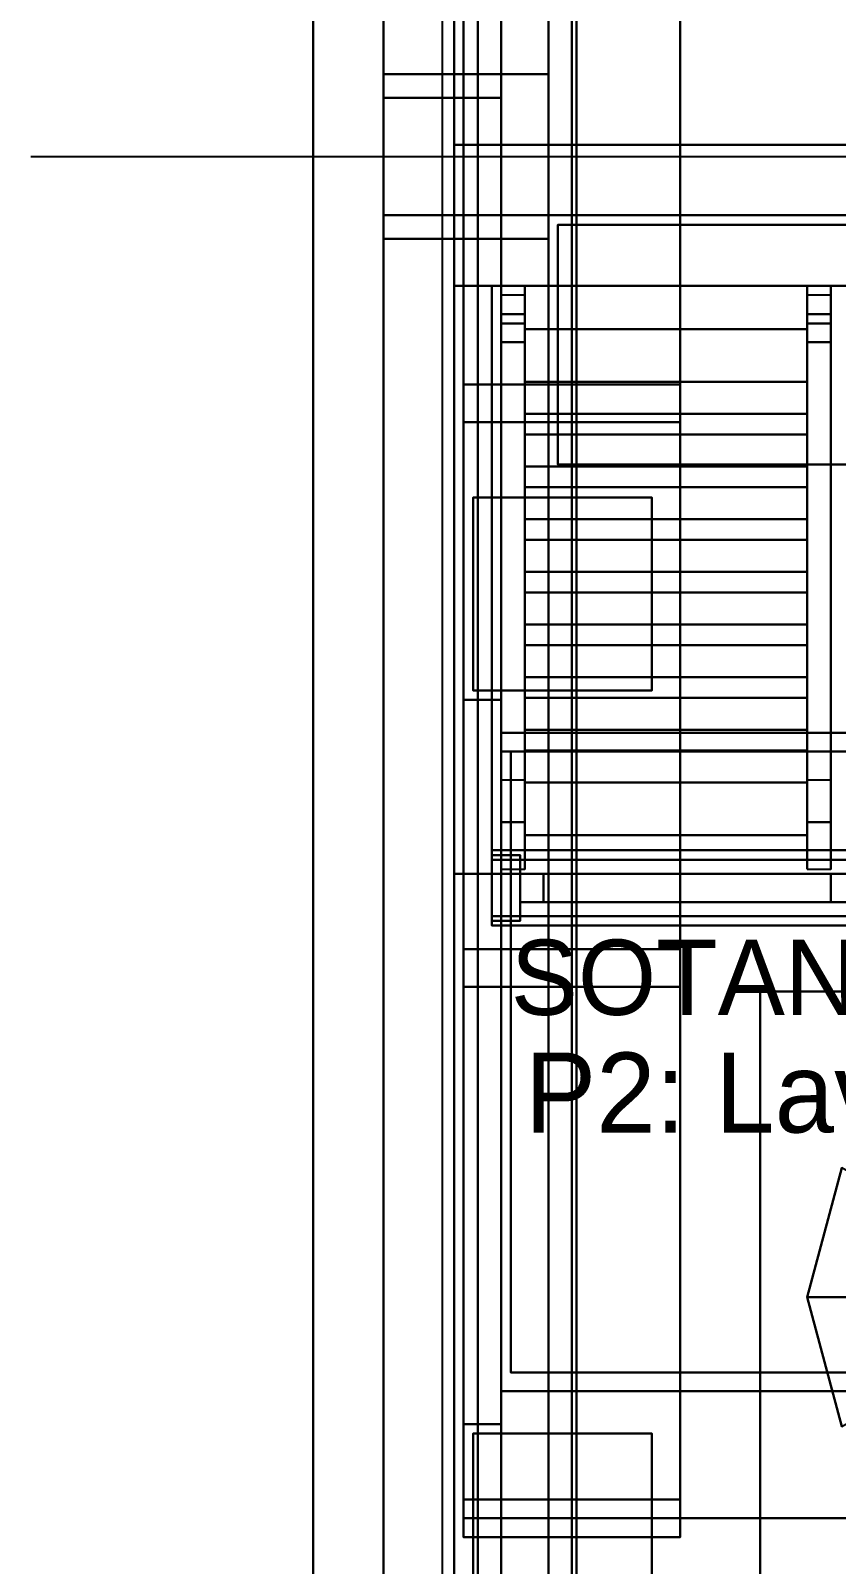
# Model space of a CAD drawing. Header units: metres. Extents: x -0.6 to 96.4, y -1.3 to 40.2.
# Drawn here: x -0.6 to 1.112, y 3.582 to 6.843 of the extents above; entities that cross this region are included whole.
import ezdxf

# ---------------------------------------------------------------- set-up
doc = ezdxf.new("R2010")
doc.units = ezdxf.units.M
for name, color, linetype in [('CANALON_OCULTO_PROPIO_3D', 8, 'CONTINUOUS'), ('CERCA_PERIMETRAL_3D', 8, 'CONTINUOUS'), ('COLUMNAS_3D', 1, 'CONTINUOUS'), ('CUBIERTA_CHALET_3D', 9, 'CONTINUOUS'), ('EJES_ESTRUCTURALES', 1, 'CONTINUOUS'), ('EQUIPO_HIDRONEUMATICO_3D', 5, 'CONTINUOUS'), ('LOSA_PISO_3D', 8, 'CONTINUOUS'), ('MUROS_EXTERIORES_3D', 7, 'CONTINUOUS'), ('P2_BALCON_MADERA_3D', 30, 'CONTINUOUS'), ('P2_COLUMNAS_3D', 1, 'CONTINUOUS'), ('P2_ESCALERA_MANTENIMIENTO_3D', 30, 'CONTINUOUS'), ('P2_LOSA_PISO_3D', 8, 'CONTINUOUS'), ('P2_LOSA_TANQUE_3D', 8, 'CONTINUOUS'), ('P2_MUROS_MADERA_EXT_3D', 34, 'CONTINUOUS'), ('P2_MUROS_MADERA_INT_3D', 6, 'CONTINUOUS'), ('P2_ROTULOS', 6, 'CONTINUOUS'), ('PB_MOBILIARIO_OFICINA_3D', 34, 'CONTINUOUS'), ('SOTANO_COLUMNAS_3D', 1, 'CONTINUOUS'), ('SOTANO_LOSA_3D', 8, 'CONTINUOUS'), ('SOTANO_MOBILIARIO_3D', 30, 'CONTINUOUS'), ('SOTANO_MUROS_EXT_3D', 4, 'CONTINUOUS'), ('SOTANO_MUROS_INT_3D', 4, 'CONTINUOUS'), ('SOTANO_ROTULOS', 4, 'CONTINUOUS')]:
    doc.layers.add(name, color=color, linetype=linetype)

msp = doc.modelspace()

# ---------------------------------------------------------------- linework, layer by layer
at = {"layer": 'CANALON_OCULTO_PROPIO_3D', "color": 8}
for points in [[(0.15, 2, 7.85), (0.35, 2, 7.85), (0.35, 7.45, 7.85), (0.15, 7.45, 7.85)], [(0.15, 2, 7.91), (0.35, 2, 7.91), (0.35, 7.45, 7.91), (0.15, 7.45, 7.91)], [(0.15, 2, 7.85), (0.15, 7.45, 7.85), (0.15, 7.45, 7.91), (0.15, 2, 7.91)], [(0.3, 2, 7.42), (0.55, 2, 7.42), (0.55, 7.45, 7.42), (0.3, 7.45, 7.42)], [(0.3, 2, 7.48), (0.55, 2, 7.48), (0.55, 7.45, 7.48), (0.3, 7.45, 7.48)], [(0.3, 2, 7.42), (0.3, 7.45, 7.42), (0.3, 7.45, 7.48), (0.3, 2, 7.48)], [(0.35, 2, 7.85), (0.35, 7.45, 7.85), (0.35, 7.45, 7.91), (0.35, 2, 7.91)], [(0.5, 2, 7.48), (0.56, 2, 7.48), (0.56, 7.45, 7.48), (0.5, 7.45, 7.48)], [(0.5, 2, 7.62), (0.56, 2, 7.62), (0.56, 7.45, 7.62), (0.5, 7.45, 7.62)], [(0.5, 2, 7.48), (0.5, 7.45, 7.48), (0.5, 7.45, 7.62), (0.5, 2, 7.62)], [(0.55, 2, 7.42), (0.55, 7.45, 7.42), (0.55, 7.45, 7.48), (0.55, 2, 7.48)], [(0.56, 2, 7.48), (0.56, 7.45, 7.48), (0.56, 7.45, 7.62), (0.56, 2, 7.62)]]:
    msp.add_3dface(points, dxfattribs=at)
at = {"layer": 'CERCA_PERIMETRAL_3D', "color": 8}
for points in [[(0, 0, -2.55), (0.15, 0, -2.55), (0.15, 11.3, -2.55), (0, 11.3, -2.55)], [(0, 0, 2.5), (0.15, 0, 2.5), (0.15, 11.3, 2.5), (0, 11.3, 2.5)], [(0, 0, -2.55), (0, 11.3, -2.55), (0, 11.3, 2.5), (0, 0, 2.5)], [(0.15, 0, -2.55), (0.15, 11.3, -2.55), (0.15, 11.3, 2.5), (0.15, 0, 2.5)]]:
    msp.add_3dface(points, dxfattribs=at)
at = {"layer": 'COLUMNAS_3D', "color": 1}
for points in [[(0.15, 6.45), (0.4, 6.45), (0.4, 6.7), (0.15, 6.7)], [(0.15, 6.45, 2.85), (0.4, 6.45, 2.85), (0.4, 6.7, 2.85), (0.15, 6.7, 2.85)], [(0.15, 6.7), (0.4, 6.7), (0.4, 6.7, 2.85), (0.15, 6.7, 2.85)], [(0.15, 6.45), (0.15, 6.7), (0.15, 6.7, 2.85), (0.15, 6.45, 2.85)], [(0.4, 6.45), (0.4, 6.7), (0.4, 6.7, 2.85), (0.4, 6.45, 2.85)], [(0.15, 6.45), (0.4, 6.45), (0.4, 6.45, 2.85), (0.15, 6.45, 2.85)]]:
    msp.add_3dface(points, dxfattribs=at)
at = {"layer": 'CUBIERTA_CHALET_3D', "color": 9}
for points in [[(0.4, 2, 7.56), (3.8562, 2, 8.0784), (3.8562, 7.45, 8.0784), (0.4, 7.45, 7.56)], [(0.4, 2, 7.72), (3.8562, 2, 8.2384), (3.8562, 7.45, 8.2384), (0.4, 7.45, 7.72)], [(0.4, 2, 7.56), (0.4, 7.45, 7.56), (0.4, 7.45, 7.72), (0.4, 2, 7.72)]]:
    msp.add_3dface(points, dxfattribs=at)
at = {"layer": 'EJES_ESTRUCTURALES', "color": 1}
for p, q in [((0.275, 1.8), (0.275, 25.51)), ((-0.6, 6.575), (10.4, 6.575))]:
    msp.add_line(p, q, dxfattribs=at)
at = {"layer": 'EQUIPO_HIDRONEUMATICO_3D', "color": 5}
for points in [[(1.6, 4.15, 5.8), (1.1237, 4.425, 5.8), (1.05, 4.15, 5.8), (1.6, 4.15, 5.8)], [(1.6, 4.15, 6.98), (1.1237, 4.425, 6.98), (1.05, 4.15, 6.98), (1.6, 4.15, 6.98)], [(1.1237, 4.425, 5.8), (1.05, 4.15, 5.8), (1.05, 4.15, 6.98), (1.1237, 4.425, 6.98)], [(1.6, 4.15, 6.98), (1.1237, 4.425, 6.98), (1.05, 4.15, 6.98), (1.6, 4.15, 6.98)], [(1.1237, 4.425, 6.98), (1.05, 4.15, 6.98), (1.38, 4.15, 7.1), (1.4095, 4.26, 7.1)], [(1.6, 4.15, 5.8), (1.05, 4.15, 5.8), (1.05, 4.15, 6.98), (1.6, 4.15, 6.98)], [(1.6, 4.15, 6.98), (1.05, 4.15, 6.98), (1.38, 4.15, 7.1), (1.6, 4.15, 7.1)], [(1.6, 4.15, 5.8), (1.05, 4.15, 5.8), (1.1237, 3.875, 5.8), (1.6, 4.15, 5.8)], [(1.6, 4.15, 6.98), (1.05, 4.15, 6.98), (1.1237, 3.875, 6.98), (1.6, 4.15, 6.98)], [(1.6, 4.15, 5.8), (1.05, 4.15, 5.8), (1.05, 4.15, 6.98), (1.6, 4.15, 6.98)], [(1.05, 4.15, 5.8), (1.1237, 3.875, 5.8), (1.1237, 3.875, 6.98), (1.05, 4.15, 6.98)], [(1.6, 4.15, 6.98), (1.05, 4.15, 6.98), (1.1237, 3.875, 6.98), (1.6, 4.15, 6.98)], [(1.6, 4.15, 6.98), (1.05, 4.15, 6.98), (1.38, 4.15, 7.1), (1.6, 4.15, 7.1)], [(1.05, 4.15, 6.98), (1.1237, 3.875, 6.98), (1.4095, 4.04, 7.1), (1.38, 4.15, 7.1)]]:
    msp.add_3dface(points, dxfattribs=at)
at = {"layer": 'LOSA_PISO_3D', "color": 8}
for points in [[(0.15, 3, -0.15), (9.15, 3, -0.15), (9.15, 7.4, -0.15), (0.15, 7.4, -0.15)], [(0.15, 3), (9.15, 3), (9.15, 7.4), (0.15, 7.4)], [(0.15, 3, -0.15), (0.15, 7.4, -0.15), (0.15, 7.4), (0.15, 3)]]:
    msp.add_3dface(points, dxfattribs=at)
at = {"layer": 'MUROS_EXTERIORES_3D', "color": 7}
for points in [[(0.15, 3), (0.3, 3), (0.3, 24.71), (0.15, 24.71)], [(0.15, 3, 2.85), (0.3, 3, 2.85), (0.3, 24.71, 2.85), (0.15, 24.71, 2.85)], [(0.15, 3), (0.15, 24.71), (0.15, 24.71, 2.85), (0.15, 3, 2.85)], [(0.3, 3), (0.3, 24.71), (0.3, 24.71, 2.85), (0.3, 3, 2.85)]]:
    msp.add_3dface(points, dxfattribs=at)
at = {"layer": 'P2_BALCON_MADERA_3D', "color": 30}
for points in [[(0.38, 4.94, 6.6), (1.21, 4.94, 6.6), (1.21, 5.1, 6.6), (0.38, 5.1, 6.6)], [(0.38, 4.94, 6.68), (1.21, 4.94, 6.68), (1.21, 5.1, 6.68), (0.38, 5.1, 6.68)], [(0.38, 5.1, 6.6), (1.21, 5.1, 6.6), (1.21, 5.1, 6.68), (0.38, 5.1, 6.68)], [(0.38, 4.94, 6.6), (0.38, 5.1, 6.6), (0.38, 5.1, 6.68), (0.38, 4.94, 6.68)], [(0.38, 4.95, 5.68), (0.44, 4.95, 5.68), (0.44, 5.09, 5.68), (0.38, 5.09, 5.68)], [(0.38, 4.95, 6.68), (0.44, 4.95, 6.68), (0.44, 5.09, 6.68), (0.38, 5.09, 6.68)], [(0.38, 5.09, 5.68), (0.44, 5.09, 5.68), (0.44, 5.09, 6.68), (0.38, 5.09, 6.68)], [(0.38, 4.95, 5.68), (0.38, 5.09, 5.68), (0.38, 5.09, 6.68), (0.38, 4.95, 6.68)], [(0.44, 4.95, 5.68), (0.44, 5.09, 5.68), (0.44, 5.09, 6.68), (0.44, 4.95, 6.68)], [(0.38, 4.96, 5.73), (1.21, 4.96, 5.73), (1.21, 5.08, 5.73), (0.38, 5.08, 5.73)], [(0.38, 4.96, 5.81), (1.21, 4.96, 5.81), (1.21, 5.08, 5.81), (0.38, 5.08, 5.81)], [(0.38, 5.08, 5.73), (1.21, 5.08, 5.73), (1.21, 5.08, 5.81), (0.38, 5.08, 5.81)], [(0.38, 4.96, 5.73), (0.38, 5.08, 5.73), (0.38, 5.08, 5.81), (0.38, 4.96, 5.81)], [(0.44, 4.99, 5.81), (0.49, 4.99, 5.81), (0.49, 5.05, 5.81), (0.44, 5.05, 5.81)], [(0.44, 5.05, 5.81), (0.49, 5.05, 5.81), (1.15, 5.05, 6.6), (1.1, 5.05, 6.6)], [(0.44, 4.99, 5.81), (0.44, 5.05, 5.81), (1.1, 5.05, 6.6), (1.1, 4.99, 6.6)], [(0.44, 4.99, 6.6), (0.49, 4.99, 6.6), (0.49, 5.05, 6.6), (0.44, 5.05, 6.6)], [(1.1, 5.05, 5.81), (1.15, 5.05, 5.81), (0.49, 5.05, 6.6), (0.44, 5.05, 6.6)], [(1.1, 4.99, 5.81), (1.1, 5.05, 5.81), (0.44, 5.05, 6.6), (0.44, 4.99, 6.6)], [(0.49, 4.99, 5.81), (0.49, 5.05, 5.81), (1.15, 5.05, 6.6), (1.15, 4.99, 6.6)], [(1.15, 4.99, 5.81), (1.15, 5.05, 5.81), (0.49, 5.05, 6.6), (0.49, 4.99, 6.6)], [(1.1, 4.99, 6.6), (1.15, 4.99, 6.6), (1.15, 5.05, 6.6), (1.1, 5.05, 6.6)], [(1.1, 4.99, 5.81), (1.15, 4.99, 5.81), (1.15, 5.05, 5.81), (1.1, 5.05, 5.81)], [(0.44, 4.99, 5.81), (0.49, 4.99, 5.81), (1.15, 4.99, 6.6), (1.1, 4.99, 6.6)], [(1.1, 4.99, 5.81), (1.15, 4.99, 5.81), (0.49, 4.99, 6.6), (0.44, 4.99, 6.6)], [(0.38, 4.96, 5.73), (1.21, 4.96, 5.73), (1.21, 4.96, 5.81), (0.38, 4.96, 5.81)], [(0.38, 4.95, 5.68), (0.44, 4.95, 5.68), (0.44, 4.95, 6.68), (0.38, 4.95, 6.68)], [(0.38, 4.94, 6.6), (1.21, 4.94, 6.6), (1.21, 4.94, 6.68), (0.38, 4.94, 6.68)]]:
    msp.add_3dface(points, dxfattribs=at)
at = {"layer": 'P2_COLUMNAS_3D', "color": 1}
for points in [[(0.15, 6.45, 3), (0.4, 6.45, 3), (0.4, 6.7, 3), (0.15, 6.7, 3)], [(0.15, 6.45, 5.5), (0.4, 6.45, 5.5), (0.4, 6.7, 5.5), (0.15, 6.7, 5.5)], [(0.15, 6.7, 3), (0.4, 6.7, 3), (0.4, 6.7, 5.5), (0.15, 6.7, 5.5)], [(0.15, 6.45, 3), (0.15, 6.7, 3), (0.15, 6.7, 5.5), (0.15, 6.45, 5.5)], [(0.4, 6.45, 3), (0.4, 6.7, 3), (0.4, 6.7, 5.5), (0.4, 6.45, 5.5)], [(0.15, 6.45, 3), (0.4, 6.45, 3), (0.4, 6.45, 5.5), (0.15, 6.45, 5.5)]]:
    msp.add_3dface(points, dxfattribs=at)
at = {"layer": 'P2_ESCALERA_MANTENIMIENTO_3D', "color": 30}
for points in [[(0.4, 6.24, 5.68), (0.45, 6.24, 5.68), (0.45, 6.3, 5.68), (0.4, 6.3, 5.68)], [(0.4, 6.24, 6.68), (0.45, 6.24, 6.68), (0.45, 6.3, 6.68), (0.4, 6.3, 6.68)], [(0.4, 6.3, 5.68), (0.45, 6.3, 5.68), (0.45, 6.3, 6.68), (0.4, 6.3, 6.68)], [(0.4, 6.24, 5.68), (0.4, 6.3, 5.68), (0.4, 6.3, 6.68), (0.4, 6.24, 6.68)], [(0.45, 6.24, 5.68), (0.45, 6.3, 5.68), (0.45, 6.3, 6.68), (0.45, 6.24, 6.68)], [(1.05, 6.24, 5.68), (1.1, 6.24, 5.68), (1.1, 6.3, 5.68), (1.05, 6.3, 5.68)], [(1.05, 6.24, 6.68), (1.1, 6.24, 6.68), (1.1, 6.3, 6.68), (1.05, 6.3, 6.68)], [(1.05, 6.3, 5.68), (1.1, 6.3, 5.68), (1.1, 6.3, 6.68), (1.05, 6.3, 6.68)], [(1.05, 6.24, 5.68), (1.05, 6.3, 5.68), (1.05, 6.3, 6.68), (1.05, 6.24, 6.68)], [(1.1, 6.24, 5.68), (1.1, 6.3, 5.68), (1.1, 6.3, 6.68), (1.1, 6.24, 6.68)], [(0.4, 6.18, 5.68), (0.45, 6.18, 5.68), (0.45, 6.28, 5.68), (0.4, 6.28, 5.68)], [(0.4, 5.16, 3), (0.45, 5.16, 3), (0.45, 6.28, 5.68), (0.4, 6.28, 5.68)], [(0.4, 5.06, 3), (0.4, 5.16, 3), (0.4, 6.28, 5.68), (0.4, 6.18, 5.68)], [(0.4, 6.22, 6.68), (0.45, 6.22, 6.68), (0.45, 6.28, 6.68), (0.4, 6.28, 6.68)], [(0.4, 5.31, 3.85), (0.45, 5.31, 3.85), (0.45, 6.28, 6.68), (0.4, 6.28, 6.68)], [(0.4, 5.25, 3.85), (0.4, 5.31, 3.85), (0.4, 6.28, 6.68), (0.4, 6.22, 6.68)], [(0.45, 5.06, 3), (0.45, 5.16, 3), (0.45, 6.28, 5.68), (0.45, 6.18, 5.68)], [(0.45, 5.25, 3.85), (0.45, 5.31, 3.85), (0.45, 6.28, 6.68), (0.45, 6.22, 6.68)], [(1.05, 6.18, 5.68), (1.1, 6.18, 5.68), (1.1, 6.28, 5.68), (1.05, 6.28, 5.68)], [(1.05, 5.16, 3), (1.1, 5.16, 3), (1.1, 6.28, 5.68), (1.05, 6.28, 5.68)], [(1.05, 5.06, 3), (1.05, 5.16, 3), (1.05, 6.28, 5.68), (1.05, 6.18, 5.68)], [(1.05, 6.22, 6.68), (1.1, 6.22, 6.68), (1.1, 6.28, 6.68), (1.05, 6.28, 6.68)], [(1.05, 5.31, 3.85), (1.1, 5.31, 3.85), (1.1, 6.28, 6.68), (1.05, 6.28, 6.68)], [(1.05, 5.25, 3.85), (1.05, 5.31, 3.85), (1.05, 6.28, 6.68), (1.05, 6.22, 6.68)], [(1.1, 5.06, 3), (1.1, 5.16, 3), (1.1, 6.28, 5.68), (1.1, 6.18, 5.68)], [(1.1, 5.25, 3.85), (1.1, 5.31, 3.85), (1.1, 6.28, 6.68), (1.1, 6.22, 6.68)], [(0.4, 6.24, 5.68), (0.45, 6.24, 5.68), (0.45, 6.24, 6.68), (0.4, 6.24, 6.68)], [(1.05, 6.24, 5.68), (1.1, 6.24, 5.68), (1.1, 6.24, 6.68), (1.05, 6.24, 6.68)], [(0.4, 5.25, 3.85), (0.45, 5.25, 3.85), (0.45, 6.22, 6.68), (0.4, 6.22, 6.68)], [(0.45, 6.028, 5.372), (1.05, 6.028, 5.372), (1.05, 6.208, 5.372), (0.45, 6.208, 5.372)], [(0.45, 6.028, 5.412), (1.05, 6.028, 5.412), (1.05, 6.208, 5.412), (0.45, 6.208, 5.412)], [(0.45, 6.208, 5.372), (1.05, 6.208, 5.372), (1.05, 6.208, 5.412), (0.45, 6.208, 5.412)], [(0.45, 6.028, 5.372), (0.45, 6.208, 5.372), (0.45, 6.208, 5.412), (0.45, 6.028, 5.412)], [(1.05, 5.25, 3.85), (1.1, 5.25, 3.85), (1.1, 6.22, 6.68), (1.05, 6.22, 6.68)], [(1.05, 6.028, 5.372), (1.05, 6.208, 5.372), (1.05, 6.208, 5.412), (1.05, 6.028, 5.412)], [(0.4, 5.06, 3), (0.45, 5.06, 3), (0.45, 6.18, 5.68), (0.4, 6.18, 5.68)], [(1.05, 5.06, 3), (1.1, 5.06, 3), (1.1, 6.18, 5.68), (1.05, 6.18, 5.68)], [(0.45, 5.916, 5.104), (1.05, 5.916, 5.104), (1.05, 6.096, 5.104), (0.45, 6.096, 5.104)], [(0.45, 5.916, 5.144), (1.05, 5.916, 5.144), (1.05, 6.096, 5.144), (0.45, 6.096, 5.144)], [(0.45, 6.096, 5.104), (1.05, 6.096, 5.104), (1.05, 6.096, 5.144), (0.45, 6.096, 5.144)], [(0.45, 5.916, 5.104), (0.45, 6.096, 5.104), (0.45, 6.096, 5.144), (0.45, 5.916, 5.144)], [(1.05, 5.916, 5.104), (1.05, 6.096, 5.104), (1.05, 6.096, 5.144), (1.05, 5.916, 5.144)], [(0.45, 6.028, 5.372), (1.05, 6.028, 5.372), (1.05, 6.028, 5.412), (0.45, 6.028, 5.412)], [(0.45, 5.804, 4.836), (1.05, 5.804, 4.836), (1.05, 5.984, 4.836), (0.45, 5.984, 4.836)], [(0.45, 5.804, 4.876), (1.05, 5.804, 4.876), (1.05, 5.984, 4.876), (0.45, 5.984, 4.876)], [(0.45, 5.984, 4.836), (1.05, 5.984, 4.836), (1.05, 5.984, 4.876), (0.45, 5.984, 4.876)], [(0.45, 5.804, 4.836), (0.45, 5.984, 4.836), (0.45, 5.984, 4.876), (0.45, 5.804, 4.876)], [(1.05, 5.804, 4.836), (1.05, 5.984, 4.836), (1.05, 5.984, 4.876), (1.05, 5.804, 4.876)], [(0.45, 5.916, 5.104), (1.05, 5.916, 5.104), (1.05, 5.916, 5.144), (0.45, 5.916, 5.144)], [(0.45, 5.692, 4.568), (1.05, 5.692, 4.568), (1.05, 5.872, 4.568), (0.45, 5.872, 4.568)], [(0.45, 5.692, 4.608), (1.05, 5.692, 4.608), (1.05, 5.872, 4.608), (0.45, 5.872, 4.608)], [(0.45, 5.872, 4.568), (1.05, 5.872, 4.568), (1.05, 5.872, 4.608), (0.45, 5.872, 4.608)], [(0.45, 5.692, 4.568), (0.45, 5.872, 4.568), (0.45, 5.872, 4.608), (0.45, 5.692, 4.608)], [(1.05, 5.692, 4.568), (1.05, 5.872, 4.568), (1.05, 5.872, 4.608), (1.05, 5.692, 4.608)], [(0.45, 5.804, 4.836), (1.05, 5.804, 4.836), (1.05, 5.804, 4.876), (0.45, 5.804, 4.876)], [(0.45, 5.58, 4.3), (1.05, 5.58, 4.3), (1.05, 5.76, 4.3), (0.45, 5.76, 4.3)], [(0.45, 5.58, 4.34), (1.05, 5.58, 4.34), (1.05, 5.76, 4.34), (0.45, 5.76, 4.34)], [(0.45, 5.76, 4.3), (1.05, 5.76, 4.3), (1.05, 5.76, 4.34), (0.45, 5.76, 4.34)], [(0.45, 5.58, 4.3), (0.45, 5.76, 4.3), (0.45, 5.76, 4.34), (0.45, 5.58, 4.34)], [(1.05, 5.58, 4.3), (1.05, 5.76, 4.3), (1.05, 5.76, 4.34), (1.05, 5.58, 4.34)], [(0.45, 5.692, 4.568), (1.05, 5.692, 4.568), (1.05, 5.692, 4.608), (0.45, 5.692, 4.608)], [(0.45, 5.468, 4.032), (1.05, 5.468, 4.032), (1.05, 5.648, 4.032), (0.45, 5.648, 4.032)], [(0.45, 5.468, 4.072), (1.05, 5.468, 4.072), (1.05, 5.648, 4.072), (0.45, 5.648, 4.072)], [(0.45, 5.648, 4.032), (1.05, 5.648, 4.032), (1.05, 5.648, 4.072), (0.45, 5.648, 4.072)], [(0.45, 5.468, 4.032), (0.45, 5.648, 4.032), (0.45, 5.648, 4.072), (0.45, 5.468, 4.072)], [(1.05, 5.468, 4.032), (1.05, 5.648, 4.032), (1.05, 5.648, 4.072), (1.05, 5.468, 4.072)], [(0.45, 5.58, 4.3), (1.05, 5.58, 4.3), (1.05, 5.58, 4.34), (0.45, 5.58, 4.34)], [(0.45, 5.356, 3.764), (1.05, 5.356, 3.764), (1.05, 5.536, 3.764), (0.45, 5.536, 3.764)], [(0.45, 5.356, 3.804), (1.05, 5.356, 3.804), (1.05, 5.536, 3.804), (0.45, 5.536, 3.804)], [(0.45, 5.536, 3.764), (1.05, 5.536, 3.764), (1.05, 5.536, 3.804), (0.45, 5.536, 3.804)], [(0.45, 5.356, 3.764), (0.45, 5.536, 3.764), (0.45, 5.536, 3.804), (0.45, 5.356, 3.804)], [(1.05, 5.356, 3.764), (1.05, 5.536, 3.764), (1.05, 5.536, 3.804), (1.05, 5.356, 3.804)], [(0.45, 5.468, 4.032), (1.05, 5.468, 4.032), (1.05, 5.468, 4.072), (0.45, 5.468, 4.072)], [(0.45, 5.244, 3.496), (1.05, 5.244, 3.496), (1.05, 5.424, 3.496), (0.45, 5.424, 3.496)], [(0.45, 5.244, 3.536), (1.05, 5.244, 3.536), (1.05, 5.424, 3.536), (0.45, 5.424, 3.536)], [(0.45, 5.424, 3.496), (1.05, 5.424, 3.496), (1.05, 5.424, 3.536), (0.45, 5.424, 3.536)], [(0.45, 5.244, 3.496), (0.45, 5.424, 3.496), (0.45, 5.424, 3.536), (0.45, 5.244, 3.536)], [(1.05, 5.244, 3.496), (1.05, 5.424, 3.496), (1.05, 5.424, 3.536), (1.05, 5.244, 3.536)], [(0.45, 5.356, 3.764), (1.05, 5.356, 3.764), (1.05, 5.356, 3.804), (0.45, 5.356, 3.804)], [(0.4, 5.25, 3.85), (0.45, 5.25, 3.85), (0.45, 5.31, 3.85), (0.4, 5.31, 3.85)], [(0.45, 5.132, 3.228), (1.05, 5.132, 3.228), (1.05, 5.312, 3.228), (0.45, 5.312, 3.228)], [(0.45, 5.132, 3.268), (1.05, 5.132, 3.268), (1.05, 5.312, 3.268), (0.45, 5.312, 3.268)], [(0.45, 5.312, 3.228), (1.05, 5.312, 3.228), (1.05, 5.312, 3.268), (0.45, 5.312, 3.268)], [(0.45, 5.132, 3.228), (0.45, 5.312, 3.228), (0.45, 5.312, 3.268), (0.45, 5.132, 3.268)], [(1.05, 5.132, 3.228), (1.05, 5.312, 3.228), (1.05, 5.312, 3.268), (1.05, 5.132, 3.268)], [(1.05, 5.25, 3.85), (1.1, 5.25, 3.85), (1.1, 5.31, 3.85), (1.05, 5.31, 3.85)], [(0.45, 5.244, 3.496), (1.05, 5.244, 3.496), (1.05, 5.244, 3.536), (0.45, 5.244, 3.536)], [(0.4, 5.06, 3), (0.45, 5.06, 3), (0.45, 5.16, 3), (0.4, 5.16, 3)], [(1.05, 5.06, 3), (1.1, 5.06, 3), (1.1, 5.16, 3), (1.05, 5.16, 3)], [(0.45, 5.132, 3.228), (1.05, 5.132, 3.228), (1.05, 5.132, 3.268), (0.45, 5.132, 3.268)]]:
    msp.add_3dface(points, dxfattribs=at)
at = {"layer": 'P2_LOSA_PISO_3D', "color": 8}
for points in [[(0.15, 3, 2.85), (9.15, 3, 2.85), (9.15, 7.4, 2.85), (0.15, 7.4, 2.85)], [(0.15, 3, 3), (9.15, 3, 3), (9.15, 7.4, 3), (0.15, 7.4, 3)], [(0.15, 3, 2.85), (0.15, 7.4, 2.85), (0.15, 7.4, 3), (0.15, 3, 3)]]:
    msp.add_3dface(points, dxfattribs=at)
at = {"layer": 'P2_LOSA_TANQUE_3D', "color": 8}
for points in [[(0.3, 6.3, 5.5), (2.9, 6.3, 5.5), (2.9, 7.4, 5.5), (0.3, 7.4, 5.5)], [(0.3, 6.3, 5.68), (2.9, 6.3, 5.68), (2.9, 7.4, 5.68), (0.3, 7.4, 5.68)], [(0.3, 6.3, 5.5), (0.3, 7.4, 5.5), (0.3, 7.4, 5.68), (0.3, 6.3, 5.68)], [(0.3, 6.3, 5.5), (2.9, 6.3, 5.5), (2.9, 6.3, 5.68), (0.3, 6.3, 5.68)], [(0.3, 5.05, 5.5), (0.38, 5.05, 5.5), (0.38, 6.3, 5.5), (0.3, 6.3, 5.5)], [(0.3, 5.05, 5.68), (0.38, 5.05, 5.68), (0.38, 6.3, 5.68), (0.3, 6.3, 5.68)], [(0.3, 6.3, 5.5), (0.38, 6.3, 5.5), (0.38, 6.3, 5.68), (0.3, 6.3, 5.68)], [(0.3, 5.05, 5.5), (0.3, 6.3, 5.5), (0.3, 6.3, 5.68), (0.3, 5.05, 5.68)], [(0.38, 5.05, 5.5), (0.38, 6.3, 5.5), (0.38, 6.3, 5.68), (0.38, 5.05, 5.68)], [(0.3, 3, 5.5), (2.9, 3, 5.5), (2.9, 5.05, 5.5), (0.3, 5.05, 5.5)], [(0.3, 3, 5.68), (2.9, 3, 5.68), (2.9, 5.05, 5.68), (0.3, 5.05, 5.68)], [(0.3, 5.05, 5.5), (2.9, 5.05, 5.5), (2.9, 5.05, 5.68), (0.3, 5.05, 5.68)], [(0.3, 3, 5.5), (0.3, 5.05, 5.5), (0.3, 5.05, 5.68), (0.3, 3, 5.68)], [(0.3, 5.05, 5.5), (0.38, 5.05, 5.5), (0.38, 5.05, 5.68), (0.3, 5.05, 5.68)], [(0.95, 3.5, 5.68), (2.25, 3.5, 5.68), (2.25, 4.8, 5.68), (0.95, 4.8, 5.68)], [(0.95, 3.5, 5.8), (2.25, 3.5, 5.8), (2.25, 4.8, 5.8), (0.95, 4.8, 5.8)], [(0.95, 4.8, 5.68), (2.25, 4.8, 5.68), (2.25, 4.8, 5.8), (0.95, 4.8, 5.8)], [(0.95, 3.5, 5.68), (0.95, 4.8, 5.68), (0.95, 4.8, 5.8), (0.95, 3.5, 5.8)]]:
    msp.add_3dface(points, dxfattribs=at)
at = {"layer": 'P2_MUROS_MADERA_EXT_3D', "color": 34}
for points in [[(0.15, 3, 3), (0.3, 3, 3), (0.3, 7.45, 3), (0.15, 7.45, 3)], [(0.15, 3, 7.85), (0.3, 3, 7.85), (0.3, 7.45, 7.85), (0.15, 7.45, 7.85)], [(0.15, 3, 3), (0.15, 7.45, 3), (0.15, 7.45, 7.85), (0.15, 3, 7.85)], [(0.3, 3, 3), (0.3, 7.45, 3), (0.3, 7.45, 7.85), (0.3, 3, 7.85)]]:
    msp.add_3dface(points, dxfattribs=at)
at = {"layer": 'P2_MUROS_MADERA_INT_3D', "color": 6}
for points in [[(0.4, 6.45, 3), (1.65, 6.45, 3), (1.65, 6.6, 3), (0.4, 6.6, 3)], [(0.4, 6.45, 5.5), (1.65, 6.45, 5.5), (1.65, 6.6, 5.5), (0.4, 6.6, 5.5)], [(0.4, 6.6, 3), (1.65, 6.6, 3), (1.65, 6.6, 5.5), (0.4, 6.6, 5.5)], [(0.4, 6.45, 3), (0.4, 6.6, 3), (0.4, 6.6, 5.5), (0.4, 6.45, 5.5)], [(0.4, 6.45, 3), (1.65, 6.45, 3), (1.65, 6.45, 5.5), (0.4, 6.45, 5.5)]]:
    msp.add_3dface(points, dxfattribs=at)
at = {"layer": 'PB_MOBILIARIO_OFICINA_3D', "color": 34}
for points in [[(0.32, 3.68, 0.45), (0.78, 3.68, 0.45), (0.78, 7.2, 0.45), (0.32, 7.2, 0.45)], [(0.32, 3.68, 0.49), (0.78, 3.68, 0.49), (0.78, 7.2, 0.49), (0.32, 7.2, 0.49)], [(0.32, 3.68, 0.45), (0.32, 7.2, 0.45), (0.32, 7.2, 0.49), (0.32, 3.68, 0.49)], [(0.32, 3.68, 0.9), (0.78, 3.68, 0.9), (0.78, 7.2, 0.9), (0.32, 7.2, 0.9)], [(0.32, 3.68, 0.94), (0.78, 3.68, 0.94), (0.78, 7.2, 0.94), (0.32, 7.2, 0.94)], [(0.32, 3.68, 0.9), (0.32, 7.2, 0.9), (0.32, 7.2, 0.94), (0.32, 3.68, 0.94)], [(0.32, 3.68, 1.35), (0.78, 3.68, 1.35), (0.78, 7.2, 1.35), (0.32, 7.2, 1.35)], [(0.32, 3.68, 1.39), (0.78, 3.68, 1.39), (0.78, 7.2, 1.39), (0.32, 7.2, 1.39)], [(0.32, 3.68, 1.35), (0.32, 7.2, 1.35), (0.32, 7.2, 1.39), (0.32, 3.68, 1.39)], [(0.32, 3.68, 1.8), (0.78, 3.68, 1.8), (0.78, 7.2, 1.8), (0.32, 7.2, 1.8)], [(0.32, 3.68, 1.84), (0.78, 3.68, 1.84), (0.78, 7.2, 1.84), (0.32, 7.2, 1.84)], [(0.32, 3.68, 1.8), (0.32, 7.2, 1.8), (0.32, 7.2, 1.84), (0.32, 3.68, 1.84)], [(0.32, 3.68, 2.25), (0.78, 3.68, 2.25), (0.78, 7.2, 2.25), (0.32, 7.2, 2.25)], [(0.32, 3.68, 2.29), (0.78, 3.68, 2.29), (0.78, 7.2, 2.29), (0.32, 7.2, 2.29)], [(0.32, 3.68, 2.25), (0.32, 7.2, 2.25), (0.32, 7.2, 2.29), (0.32, 3.68, 2.29)], [(0.78, 3.68, 0.45), (0.78, 7.2, 0.45), (0.78, 7.2, 0.49), (0.78, 3.68, 0.49)], [(0.78, 3.68, 0.9), (0.78, 7.2, 0.9), (0.78, 7.2, 0.94), (0.78, 3.68, 0.94)], [(0.78, 3.68, 1.35), (0.78, 7.2, 1.35), (0.78, 7.2, 1.39), (0.78, 3.68, 1.39)], [(0.78, 3.68, 1.8), (0.78, 7.2, 1.8), (0.78, 7.2, 1.84), (0.78, 3.68, 1.84)], [(0.78, 3.68, 2.25), (0.78, 7.2, 2.25), (0.78, 7.2, 2.29), (0.78, 3.68, 2.29)], [(0.32, 3.68, 0.45), (0.78, 3.68, 0.45), (0.78, 3.68, 0.49), (0.32, 3.68, 0.49)], [(0.32, 3.68, 0.9), (0.78, 3.68, 0.9), (0.78, 3.68, 0.94), (0.32, 3.68, 0.94)], [(0.32, 3.68, 1.35), (0.78, 3.68, 1.35), (0.78, 3.68, 1.39), (0.32, 3.68, 1.39)], [(0.32, 3.68, 1.8), (0.78, 3.68, 1.8), (0.78, 3.68, 1.84), (0.32, 3.68, 1.84)], [(0.32, 3.68, 2.25), (0.78, 3.68, 2.25), (0.78, 3.68, 2.29), (0.32, 3.68, 2.29)], [(0.35, 3.2, 0.45), (2.65, 3.2, 0.45), (2.65, 3.68, 0.45), (0.35, 3.68, 0.45)], [(0.35, 3.2, 0.49), (2.65, 3.2, 0.49), (2.65, 3.68, 0.49), (0.35, 3.68, 0.49)], [(0.35, 3.68, 0.45), (2.65, 3.68, 0.45), (2.65, 3.68, 0.49), (0.35, 3.68, 0.49)], [(0.35, 3.2, 0.45), (0.35, 3.68, 0.45), (0.35, 3.68, 0.49), (0.35, 3.2, 0.49)], [(0.35, 3.2, 0.9), (2.65, 3.2, 0.9), (2.65, 3.68, 0.9), (0.35, 3.68, 0.9)], [(0.35, 3.2, 0.94), (2.65, 3.2, 0.94), (2.65, 3.68, 0.94), (0.35, 3.68, 0.94)], [(0.35, 3.68, 0.9), (2.65, 3.68, 0.9), (2.65, 3.68, 0.94), (0.35, 3.68, 0.94)], [(0.35, 3.2, 0.9), (0.35, 3.68, 0.9), (0.35, 3.68, 0.94), (0.35, 3.2, 0.94)], [(0.35, 3.2, 1.35), (2.65, 3.2, 1.35), (2.65, 3.68, 1.35), (0.35, 3.68, 1.35)], [(0.35, 3.2, 1.39), (2.65, 3.2, 1.39), (2.65, 3.68, 1.39), (0.35, 3.68, 1.39)], [(0.35, 3.68, 1.35), (2.65, 3.68, 1.35), (2.65, 3.68, 1.39), (0.35, 3.68, 1.39)], [(0.35, 3.2, 1.35), (0.35, 3.68, 1.35), (0.35, 3.68, 1.39), (0.35, 3.2, 1.39)], [(0.35, 3.2, 1.8), (2.65, 3.2, 1.8), (2.65, 3.68, 1.8), (0.35, 3.68, 1.8)], [(0.35, 3.2, 1.84), (2.65, 3.2, 1.84), (2.65, 3.68, 1.84), (0.35, 3.68, 1.84)], [(0.35, 3.68, 1.8), (2.65, 3.68, 1.8), (2.65, 3.68, 1.84), (0.35, 3.68, 1.84)], [(0.35, 3.2, 1.8), (0.35, 3.68, 1.8), (0.35, 3.68, 1.84), (0.35, 3.2, 1.84)], [(0.35, 3.2, 2.25), (2.65, 3.2, 2.25), (2.65, 3.68, 2.25), (0.35, 3.68, 2.25)], [(0.35, 3.2, 2.29), (2.65, 3.2, 2.29), (2.65, 3.68, 2.29), (0.35, 3.68, 2.29)], [(0.35, 3.68, 2.25), (2.65, 3.68, 2.25), (2.65, 3.68, 2.29), (0.35, 3.68, 2.29)], [(0.35, 3.2, 2.25), (0.35, 3.68, 2.25), (0.35, 3.68, 2.29), (0.35, 3.2, 2.29)]]:
    msp.add_3dface(points, dxfattribs=at)
at = {"layer": 'PB_MOBILIARIO_OFICINA_3D', "color": 8}
for points in [[(0.32, 6.01), (0.78, 6.01), (0.78, 6.09), (0.32, 6.09)], [(0.32, 6.01, 2.35), (0.78, 6.01, 2.35), (0.78, 6.09, 2.35), (0.32, 6.09, 2.35)], [(0.32, 6.09), (0.78, 6.09), (0.78, 6.09, 2.35), (0.32, 6.09, 2.35)], [(0.32, 6.01), (0.32, 6.09), (0.32, 6.09, 2.35), (0.32, 6.01, 2.35)], [(0.78, 6.01), (0.78, 6.09), (0.78, 6.09, 2.35), (0.78, 6.01, 2.35)], [(0.32, 6.01), (0.78, 6.01), (0.78, 6.01, 2.35), (0.32, 6.01, 2.35)], [(0.32, 4.81), (0.78, 4.81), (0.78, 4.89), (0.32, 4.89)], [(0.32, 4.81, 2.35), (0.78, 4.81, 2.35), (0.78, 4.89, 2.35), (0.32, 4.89, 2.35)], [(0.32, 4.89), (0.78, 4.89), (0.78, 4.89, 2.35), (0.32, 4.89, 2.35)], [(0.32, 4.81), (0.32, 4.89), (0.32, 4.89, 2.35), (0.32, 4.81, 2.35)], [(0.78, 4.81), (0.78, 4.89), (0.78, 4.89, 2.35), (0.78, 4.81, 2.35)], [(0.32, 4.81), (0.78, 4.81), (0.78, 4.81, 2.35), (0.32, 4.81, 2.35)], [(0.32, 3.64), (0.78, 3.64), (0.78, 3.72), (0.32, 3.72)], [(0.32, 3.64, 2.35), (0.78, 3.64, 2.35), (0.78, 3.72, 2.35), (0.32, 3.72, 2.35)], [(0.32, 3.72), (0.78, 3.72), (0.78, 3.72, 2.35), (0.32, 3.72, 2.35)], [(0.32, 3.64), (0.32, 3.72), (0.32, 3.72, 2.35), (0.32, 3.64, 2.35)], [(0.78, 3.64), (0.78, 3.72), (0.78, 3.72, 2.35), (0.78, 3.64, 2.35)], [(0.32, 3.64), (0.78, 3.64), (0.78, 3.64, 2.35), (0.32, 3.64, 2.35)]]:
    msp.add_3dface(points, dxfattribs=at)
at = {"layer": 'SOTANO_COLUMNAS_3D', "color": 1}
for points in [[(0.15, 6.4, -2.55), (0.5, 6.4, -2.55), (0.5, 6.75, -2.55), (0.15, 6.75, -2.55)], [(0.15, 6.4, -0.15), (0.5, 6.4, -0.15), (0.5, 6.75, -0.15), (0.15, 6.75, -0.15)], [(0.15, 6.75, -2.55), (0.5, 6.75, -2.55), (0.5, 6.75, -0.15), (0.15, 6.75, -0.15)], [(0.15, 6.4, -2.55), (0.15, 6.75, -2.55), (0.15, 6.75, -0.15), (0.15, 6.4, -0.15)], [(0.5, 6.4, -2.55), (0.5, 6.75, -2.55), (0.5, 6.75, -0.15), (0.5, 6.4, -0.15)], [(0.15, 6.4, -2.55), (0.5, 6.4, -2.55), (0.5, 6.4, -0.15), (0.15, 6.4, -0.15)]]:
    msp.add_3dface(points, dxfattribs=at)
at = {"layer": 'SOTANO_LOSA_3D', "color": 8}
for points in [[(0.15, 3, -2.7), (9.15, 3, -2.7), (9.15, 11.3, -2.7), (0.15, 11.3, -2.7)], [(0.15, 3, -2.55), (9.15, 3, -2.55), (9.15, 11.3, -2.55), (0.15, 11.3, -2.55)], [(0.15, 3, -2.7), (0.15, 11.3, -2.7), (0.15, 11.3, -2.55), (0.15, 3, -2.55)]]:
    msp.add_3dface(points, dxfattribs=at)
at = {"layer": 'SOTANO_MOBILIARIO_3D', "color": 34}
for points in [[(0.52, 5.92, -2.55), (1.66, 5.92, -2.55), (1.66, 6.43, -2.55), (0.52, 6.43, -2.55)], [(0.52, 5.92, -0.4), (1.66, 5.92, -0.4), (1.66, 6.43, -0.4), (0.52, 6.43, -0.4)], [(0.52, 6.43, -2.55), (1.66, 6.43, -2.55), (1.66, 6.43, -0.4), (0.52, 6.43, -0.4)], [(0.52, 5.92, -2.55), (0.52, 6.43, -2.55), (0.52, 6.43, -0.4), (0.52, 5.92, -0.4)], [(0.52, 5.92, -2.55), (1.66, 5.92, -2.55), (1.66, 5.92, -0.4), (0.52, 5.92, -0.4)], [(0.34, 5.44, -2.4), (0.72, 5.44, -2.4), (0.72, 5.85, -2.4), (0.34, 5.85, -2.4)], [(0.34, 5.44, -2.01), (0.72, 5.44, -2.01), (0.72, 5.85, -2.01), (0.34, 5.85, -2.01)], [(0.34, 5.85, -2.4), (0.72, 5.85, -2.4), (0.72, 5.85, -2.01), (0.34, 5.85, -2.01)], [(0.34, 5.44, -2.4), (0.34, 5.85, -2.4), (0.34, 5.85, -2.01), (0.34, 5.44, -2.01)], [(0.72, 5.44, -2.4), (0.72, 5.85, -2.4), (0.72, 5.85, -2.01), (0.72, 5.44, -2.01)], [(0.32, 3.88, -2.55), (0.4, 3.88, -2.55), (0.4, 5.42, -2.55), (0.32, 5.42, -2.55)], [(0.32, 3.88, -1.37), (0.4, 3.88, -1.37), (0.4, 5.42, -1.37), (0.32, 5.42, -1.37)], [(0.32, 5.42, -2.55), (0.4, 5.42, -2.55), (0.4, 5.42, -1.37), (0.32, 5.42, -1.37)], [(0.32, 3.88, -2.55), (0.32, 5.42, -2.55), (0.32, 5.42, -1.37), (0.32, 3.88, -1.37)], [(0.34, 5.44, -2.4), (0.72, 5.44, -2.4), (0.72, 5.44, -2.01), (0.34, 5.44, -2.01)], [(0.4, 3.88, -2.55), (0.4, 5.42, -2.55), (0.4, 5.42, -1.37), (0.4, 3.88, -1.37)], [(0.32, 3.88, -2.55), (0.4, 3.88, -2.55), (0.4, 3.88, -1.37), (0.32, 3.88, -1.37)], [(0.34, 3.45, -2.4), (0.72, 3.45, -2.4), (0.72, 3.86, -2.4), (0.34, 3.86, -2.4)], [(0.34, 3.45, -2.01), (0.72, 3.45, -2.01), (0.72, 3.86, -2.01), (0.34, 3.86, -2.01)], [(0.34, 3.86, -2.4), (0.72, 3.86, -2.4), (0.72, 3.86, -2.01), (0.34, 3.86, -2.01)], [(0.34, 3.45, -2.4), (0.34, 3.86, -2.4), (0.34, 3.86, -2.01), (0.34, 3.45, -2.01)], [(0.72, 3.45, -2.4), (0.72, 3.86, -2.4), (0.72, 3.86, -2.01), (0.72, 3.45, -2.01)]]:
    msp.add_3dface(points, dxfattribs=at)
at = {"layer": 'SOTANO_MOBILIARIO_3D', "color": 30}
for points in [[(0.4, 3.95, -2.55), (2.22, 3.95, -2.55), (2.22, 5.35, -2.55), (0.4, 5.35, -2.55)], [(0.4, 3.95, -2.21), (2.22, 3.95, -2.21), (2.22, 5.35, -2.21), (0.4, 5.35, -2.21)], [(0.4, 5.35, -2.55), (2.22, 5.35, -2.55), (2.22, 5.35, -2.21), (0.4, 5.35, -2.21)], [(0.4, 3.95, -2.55), (0.4, 5.35, -2.55), (0.4, 5.35, -2.21), (0.4, 3.95, -2.21)], [(0.4, 3.95, -2.55), (2.22, 3.95, -2.55), (2.22, 3.95, -2.21), (0.4, 3.95, -2.21)]]:
    msp.add_3dface(points, dxfattribs=at)
at = {"layer": 'SOTANO_MOBILIARIO_3D', "color": 7}
for points in [[(0.42, 3.99, -2.21), (2.18, 3.99, -2.21), (2.18, 5.31, -2.21), (0.42, 5.31, -2.21)], [(0.42, 3.99, -1.99), (2.18, 3.99, -1.99), (2.18, 5.31, -1.99), (0.42, 5.31, -1.99)], [(0.42, 5.31, -2.21), (2.18, 5.31, -2.21), (2.18, 5.31, -1.99), (0.42, 5.31, -1.99)], [(0.42, 3.99, -2.21), (0.42, 5.31, -2.21), (0.42, 5.31, -1.99), (0.42, 3.99, -1.99)], [(0.42, 3.99, -2.21), (2.18, 3.99, -2.21), (2.18, 3.99, -1.99), (0.42, 3.99, -1.99)]]:
    msp.add_3dface(points, dxfattribs=at)
at = {"layer": 'SOTANO_MUROS_EXT_3D', "color": 4}
for points in [[(0.15, 3, -2.55), (0.3, 3, -2.55), (0.3, 11.3, -2.55), (0.15, 11.3, -2.55)], [(0.15, 3, -0.15), (0.3, 3, -0.15), (0.3, 11.3, -0.15), (0.15, 11.3, -0.15)], [(0.15, 3, -2.55), (0.15, 11.3, -2.55), (0.15, 11.3, -0.15), (0.15, 3, -0.15)], [(0.3, 3, -2.55), (0.3, 11.3, -2.55), (0.3, 11.3, -0.15), (0.3, 3, -0.15)]]:
    msp.add_3dface(points, dxfattribs=at)
at = {"layer": 'SOTANO_MUROS_INT_3D', "color": 4}
for points in [[(0.3, 6.45, -2.55), (1.78, 6.45, -2.55), (1.78, 6.6, -2.55), (0.3, 6.6, -2.55)], [(0.3, 6.45, -0.15), (1.78, 6.45, -0.15), (1.78, 6.6, -0.15), (0.3, 6.6, -0.15)], [(0.3, 6.6, -2.55), (1.78, 6.6, -2.55), (1.78, 6.6, -0.15), (0.3, 6.6, -0.15)], [(0.3, 6.45, -2.55), (0.3, 6.6, -2.55), (0.3, 6.6, -0.15), (0.3, 6.45, -0.15)], [(0.3, 6.45, -2.55), (1.78, 6.45, -2.55), (1.78, 6.45, -0.15), (0.3, 6.45, -0.15)]]:
    msp.add_3dface(points, dxfattribs=at)

# ---------------------------------------------------------------- texts
at = {"layer": 'P2_ROTULOS', "color": 6}
msp.add_text('P2: Lavanderia + Subida Tanque (2,45 x 3,30m)', height=0.17, dxfattribs=at).set_placement((0.45, 4.5, 3.05))
at = {"layer": 'SOTANO_ROTULOS', "color": 4}
msp.add_text('SOTANO: Suite de Huespedes (2,50 x 3,30m)', height=0.16, dxfattribs=at).set_placement((0.42, 4.75, -2.5))

doc.saveas('drawing.dxf')
